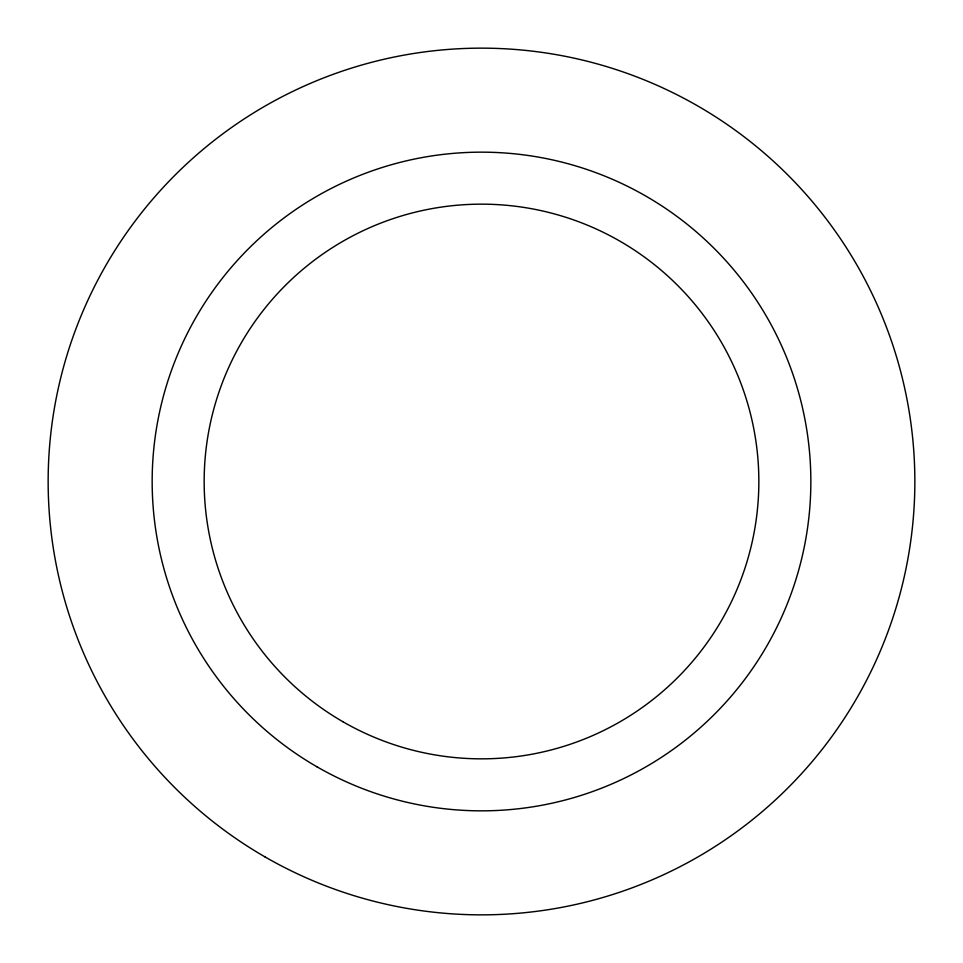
<?xml version="1.0" encoding="UTF-8"?>
<svg xmlns="http://www.w3.org/2000/svg" width="963" height="963" viewBox="0 0 963 963"><rect width="100%" height="100%" fill="white"/><g stroke="black" fill="none" stroke-linecap="round" stroke-linejoin="round"><path stroke-width="1.44" d="M264.825 856.793A433.35 433.35 0 0 0 914.85 481.5A433.35 433.35 0 0 0 264.825 106.207A433.35 433.35 0 0 0 264.825 856.793M316.827 766.717A329.346 329.346 0 0 0 810.846 481.5A329.346 329.346 0 0 0 316.827 196.283A329.346 329.346 0 0 0 316.827 766.717M342.828 721.684A277.344 277.344 0 0 0 758.844 481.5A277.344 277.344 0 0 0 342.828 241.316A277.344 277.344 0 0 0 342.828 721.684"/></g></svg>
